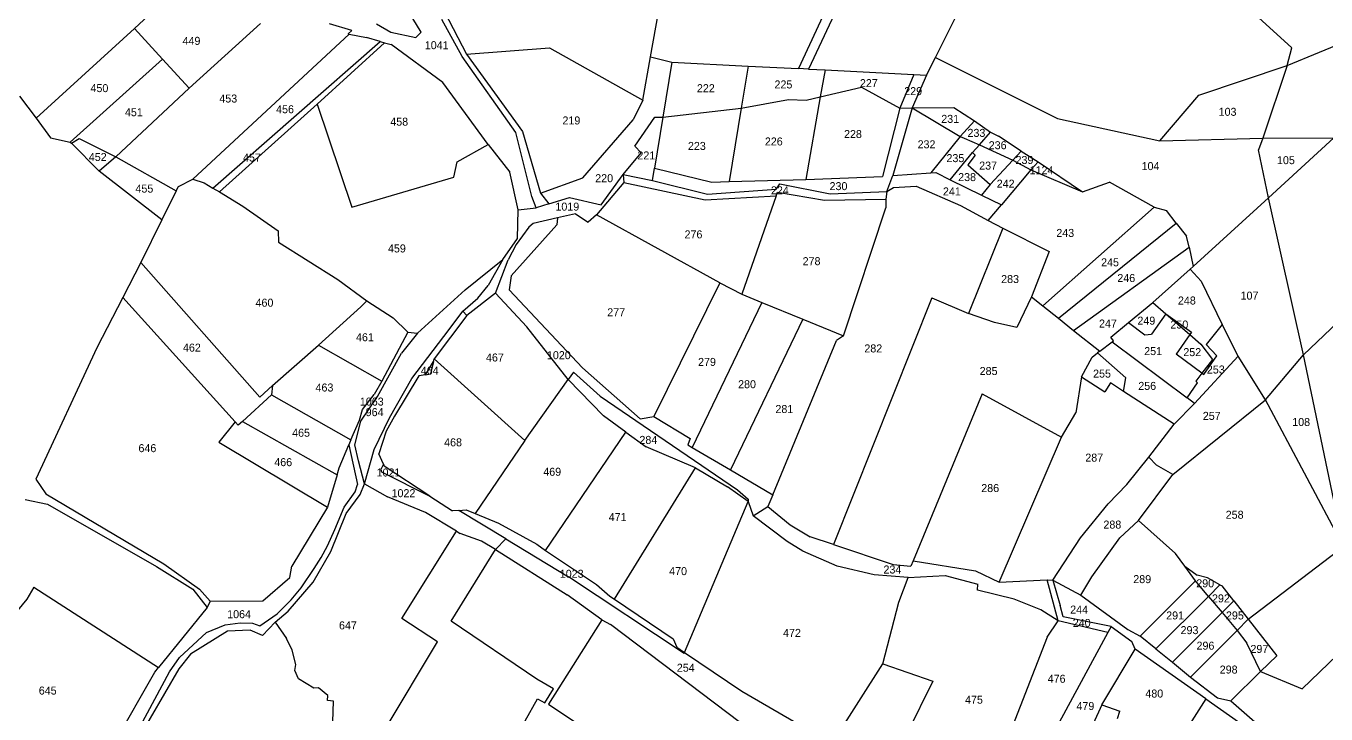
# Model space of a CAD drawing. Header units: metres. Extents: x 219366 to 221903, y 2706406 to 2707870.
# Drawn here: x 220711.2 to 221117.3, y 2706940.5 to 2707155.6 of the extents above; entities that cross this region are included whole.
import ezdxf
from ezdxf.enums import TextEntityAlignment as Align

# ---------------------------------------------------------------- set-up
doc = ezdxf.new("R2010")
doc.units = ezdxf.units.M

msp = doc.modelspace()

# ---------------------------------------------------------------- linework, layer by layer
at = {"layer": 'LIN'}
for p, q in [((220974.77, 2707190.35), (220952.51, 2707142.27)), ((220977.07, 2707187.73), (220955.6, 2707142.12)), ((220906.2, 2707145.92), (220911.05, 2707172.87)), ((220995.25, 2707145.74), (221009.8, 2707175.05)), ((221106.64, 2707148.83), (221081.3, 2707171.77)), ((220745.04, 2707154.79), (220756.49, 2707165.54)), ((220834.58, 2707153.65), (220829.74, 2707161.68)), ((220841.89, 2707160), (220848.75, 2707146.78)), ((220762.15, 2707136.16), (220784.38, 2707156.41)), ((220812.91, 2707154.22), (220805.95, 2707156.25)), ((220820.67, 2707156.32), (220825.09, 2707153.73)), ((220847.46, 2707146.1), (220841.02, 2707157.6)), ((220714.35, 2707126.76), (220745.04, 2707154.79)), ((220745.04, 2707154.79), (220753.82, 2707145.22)), ((220763.27, 2707107.75), (220812.08, 2707153.09)), ((220811.79, 2707153.17), (220812.91, 2707154.22)), ((220812.08, 2707153.09), (220811.79, 2707153.17)), ((220812.08, 2707153.09), (220817.53, 2707151.99)), ((220821.82, 2707150.81), (220817.53, 2707151.99)), ((220825.09, 2707153.73), (220832.95, 2707152.06)), ((220832.95, 2707152.06), (220834.58, 2707153.65)), ((220769.48, 2707104.93), (220821.82, 2707150.81)), ((220802.09, 2707131.19), (220823.2, 2707150.39)), ((220821.82, 2707150.81), (220823.2, 2707150.39)), ((220823.2, 2707150.39), (220825.24, 2707149.86)), ((220841.37, 2707137.97), (220825.24, 2707149.86)), ((220848.75, 2707146.78), (220874.67, 2707148.76)), ((220874.67, 2707148.76), (220903.88, 2707132.37)), ((221105.11, 2707143.24), (221125.3, 2707151.6)), ((221105.11, 2707143.24), (221106.64, 2707148.83)), ((220724.91, 2707119.26), (220753.82, 2707145.22)), ((220753.82, 2707145.22), (220762.15, 2707136.16)), ((220864.16, 2707122.31), (220847.46, 2707146.1)), ((220848.75, 2707146.78), (220866.28, 2707122.6)), ((220903.88, 2707132.37), (220906.2, 2707145.92)), ((220906.2, 2707145.92), (220912.92, 2707144.27)), ((220912.92, 2707144.27), (220910.14, 2707127.13)), ((220912.92, 2707144.27), (220936.73, 2707143.07)), ((220992.5, 2707140.24), (220995.25, 2707145.74)), ((220995.25, 2707145.74), (221033.39, 2707126.72)), ((220936.73, 2707143.07), (220934.56, 2707129.94)), ((220936.73, 2707143.07), (220952.51, 2707142.27)), ((220955.6, 2707142.12), (220952.51, 2707142.27)), ((220955.6, 2707142.12), (220960.77, 2707141.85)), ((220960.77, 2707141.85), (220959.2, 2707133.49)), ((220960.77, 2707141.85), (220988.55, 2707140.44)), ((220988.55, 2707140.44), (220984.17, 2707129.96)), ((220992.5, 2707140.24), (220987.97, 2707130.04)), ((220988.55, 2707140.44), (220992.5, 2707140.24)), ((221077.58, 2707133.99), (221105.11, 2707143.24)), ((221105.11, 2707143.24), (221097.55, 2707120.57)), ((220739.27, 2707114.69), (220762.15, 2707136.16)), ((220855.5, 2707118.52), (220841.37, 2707137.97)), ((220959.2, 2707133.49), (220972.12, 2707136.51)), ((220972.12, 2707136.51), (220984.17, 2707129.96)), ((220709.13, 2707133.63), (220714.35, 2707126.76)), ((220903.88, 2707132.37), (220900.79, 2707126.22)), ((220934.56, 2707129.94), (220949.34, 2707132.62)), ((220949.34, 2707132.62), (220954.9, 2707132.41)), ((220959.2, 2707133.49), (220954.8, 2707107.61)), ((220954.9, 2707132.41), (220959.2, 2707133.49)), ((221065.4, 2707119.71), (221077.58, 2707133.99)), ((220771.58, 2707103.72), (220802.09, 2707131.19)), ((220802.09, 2707131.19), (220812.94, 2707098.99)), ((220910.14, 2707127.13), (220934.56, 2707129.94)), ((220934.56, 2707129.94), (220930.77, 2707106.99)), ((220984.17, 2707129.96), (220978.76, 2707108.54)), ((220987.97, 2707130.04), (220981.93, 2707108.87)), ((220984.17, 2707129.96), (220987.97, 2707130.04)), ((220987.97, 2707130.04), (221001.04, 2707130.11)), ((220987.97, 2707130.04), (221003.01, 2707121.08)), ((221001.04, 2707130.11), (221007.43, 2707125.96)), ((220714.35, 2707126.76), (220718.83, 2707120.59)), ((220885.07, 2707108.15), (220900.79, 2707126.22)), ((220901.31, 2707118.08), (220907.64, 2707127.12)), ((220910.14, 2707127.13), (220907.54, 2707111.13)), ((220907.64, 2707127.12), (220910.14, 2707127.13)), ((221003.01, 2707121.08), (221007.43, 2707125.96)), ((221007.43, 2707125.96), (221012.44, 2707122.39)), ((221033.39, 2707126.72), (221065.4, 2707119.71)), ((220718.83, 2707120.59), (220724.91, 2707119.26)), ((220724.91, 2707119.26), (220725.33, 2707118.98)), ((220725.33, 2707118.98), (220727.79, 2707120.46)), ((220727.79, 2707120.46), (220739.27, 2707114.69)), ((220869.15, 2707102.27), (220864.16, 2707122.31)), ((220866.28, 2707122.6), (220871.92, 2707103.39)), ((221003.01, 2707121.08), (220993.8, 2707109.66)), ((221003.01, 2707121.08), (221004.2, 2707120.49)), ((221004.2, 2707120.49), (221009.06, 2707118.49)), ((221009.06, 2707118.49), (221012.44, 2707122.39)), ((221012.44, 2707122.39), (221014.95, 2707121.17)), ((221022.08, 2707116.49), (221014.95, 2707121.17)), ((221065.4, 2707119.71), (221097.55, 2707120.57)), ((221097.55, 2707120.57), (221096.14, 2707116.88)), ((221097.55, 2707120.57), (221119.68, 2707120.66)), ((221099.29, 2707101.91), (221119.68, 2707120.66)), ((220725.33, 2707118.98), (220733.97, 2707110.23)), ((220845.86, 2707113.17), (220855.5, 2707118.52)), ((220855.5, 2707118.52), (220862.33, 2707109.9)), ((220897.66, 2707109.19), (220903.32, 2707115.96)), ((220903.32, 2707115.96), (220901.31, 2707118.08)), ((220999.89, 2707107.53), (221006.88, 2707116.02)), ((221007.65, 2707115.23), (221005.42, 2707112.2)), ((221009.06, 2707118.49), (221006.88, 2707116.02)), ((221006.88, 2707116.02), (221007.65, 2707115.23)), ((221009.06, 2707118.49), (221019.45, 2707113.64)), ((221019.45, 2707113.64), (221022.08, 2707116.49)), ((221022.08, 2707116.49), (221027.32, 2707113.18)), ((221099.29, 2707101.91), (221096.14, 2707116.88)), ((220739.27, 2707114.69), (220733.97, 2707110.23)), ((220739.27, 2707114.69), (220758.12, 2707104.09)), ((220844.81, 2707108.33), (220845.86, 2707113.17)), ((220906.92, 2707107.28), (220907.54, 2707111.13)), ((220907.54, 2707111.13), (220925.43, 2707106.82)), ((221005.42, 2707112.2), (221012.39, 2707106.03)), ((221019.45, 2707113.64), (221012.39, 2707106.03)), ((221019.45, 2707113.64), (221025.1, 2707110.67)), ((221025.1, 2707110.67), (221027.32, 2707113.18)), ((221027.32, 2707113.18), (221041.15, 2707103.79)), ((220753.62, 2707094.96), (220733.97, 2707110.23)), ((220758.8, 2707105.4), (220763.27, 2707107.75)), ((220763.27, 2707107.75), (220766.84, 2707106.53)), ((220812.94, 2707098.99), (220844.81, 2707108.33)), ((220864.87, 2707098.16), (220862.33, 2707109.9)), ((220871.92, 2707103.39), (220885.07, 2707108.15)), ((220890.84, 2707099.65), (220897.66, 2707109.19)), ((220897.66, 2707109.19), (220906.92, 2707107.28)), ((220897.66, 2707109.19), (220897.88, 2707106.69)), ((220906.92, 2707107.28), (220924, 2707103.02)), ((220930.77, 2707106.99), (220954.8, 2707107.61)), ((220954.8, 2707107.61), (220978.76, 2707108.54)), ((220980.09, 2707103.87), (220981.93, 2707108.87)), ((220981.93, 2707108.87), (220993.8, 2707109.66)), ((220993.8, 2707109.66), (220995.36, 2707109.76)), ((220995.36, 2707109.76), (220999.89, 2707107.53)), ((220999.89, 2707107.53), (221009.62, 2707102.74)), ((221025.1, 2707110.67), (221015.87, 2707099.66)), ((221025.1, 2707110.67), (221041.15, 2707103.79)), ((220758.12, 2707104.09), (220753.62, 2707094.96)), ((220758.12, 2707104.09), (220758.8, 2707105.4)), ((220766.84, 2707106.53), (220769.48, 2707104.93)), ((220769.48, 2707104.93), (220771.58, 2707103.72)), ((220771.58, 2707103.72), (220778.88, 2707099.28)), ((220871.92, 2707103.39), (220874.53, 2707100.02)), ((220897.88, 2707106.69), (220889.38, 2707096.61)), ((220897.88, 2707106.69), (220923.33, 2707101.23)), ((220924, 2707103.02), (220945.52, 2707104.61)), ((220925.43, 2707106.82), (220930.77, 2707106.99)), ((220945.52, 2707104.61), (220946.69, 2707106.26)), ((220945.54, 2707102.46), (220945.93, 2707103.65)), ((220945.93, 2707103.65), (220960.64, 2707101.11)), ((220946.69, 2707106.26), (220962.4, 2707103.12)), ((220962.4, 2707103.12), (220980.09, 2707103.87)), ((220980.09, 2707103.87), (220979.76, 2707101.44)), ((220980.09, 2707103.87), (220982.12, 2707105.07)), ((220982.12, 2707105.07), (220989.26, 2707105.53)), ((220989.26, 2707105.53), (221003.11, 2707099.49)), ((221012.39, 2707106.03), (221009.62, 2707102.74)), ((221041.15, 2707103.79), (221049.64, 2707106.81)), ((221063.55, 2707098.93), (221049.64, 2707106.81)), ((220778.88, 2707099.28), (220789.9, 2707091.57)), ((220870.57, 2707098.78), (220869.15, 2707102.27)), ((220874.53, 2707100.02), (220870.57, 2707098.78)), ((220874.53, 2707100.02), (220880.89, 2707102)), ((220880.89, 2707102), (220890.84, 2707099.65)), ((220923.33, 2707101.23), (220945.54, 2707102.46)), ((220945.54, 2707102.46), (220934.79, 2707071.74)), ((220960.64, 2707101.11), (220979.76, 2707101.44)), ((220979.76, 2707101.44), (220979.75, 2707098.77)), ((221003.11, 2707099.49), (221011.73, 2707094.83)), ((221009.62, 2707102.74), (221015.87, 2707099.66)), ((221011.73, 2707094.83), (221015.87, 2707099.66)), ((221028.77, 2707068.14), (221063.55, 2707098.93)), ((221063.55, 2707098.93), (221067.43, 2707097.88)), ((221075.77, 2707080.44), (221099.29, 2707101.91)), ((221110.25, 2707052.8), (221099.29, 2707101.91)), ((220753.62, 2707094.96), (220746.99, 2707081.67)), ((220864.74, 2707089.22), (220864.87, 2707098.16)), ((220864.87, 2707098.16), (220870.57, 2707098.78)), ((220877.15, 2707095.63), (220869.56, 2707093.86)), ((220877.15, 2707095.63), (220877, 2707093.4)), ((220882.77, 2707096.92), (220877.15, 2707095.63)), ((220882.77, 2707096.92), (220886.8, 2707094.24)), ((220889.38, 2707096.61), (220886.8, 2707094.24)), ((220927.86, 2707075.3), (220889.38, 2707096.61)), ((220966.55, 2707058.73), (220979.75, 2707098.77)), ((221070.5, 2707093.97), (221067.43, 2707097.88)), ((220789.9, 2707091.57), (220790.07, 2707088.02)), ((220877, 2707093.4), (220862.68, 2707077.53)), ((220868.22, 2707092.76), (220864.26, 2707087.33)), ((220869.56, 2707093.86), (220868.22, 2707092.76)), ((221016.3, 2707092.36), (221005.56, 2707065.69)), ((221011.73, 2707094.83), (221016.3, 2707092.36)), ((221016.3, 2707092.36), (221030.77, 2707085.12)), ((221033.65, 2707064.25), (221070.5, 2707093.97)), ((221070.5, 2707093.97), (221073.71, 2707089.86)), ((220790.07, 2707088.02), (220808.53, 2707076.38)), ((220860.09, 2707082.64), (220864.74, 2707089.22)), ((220864.26, 2707087.33), (220861.81, 2707082.53)), ((221074.47, 2707086.41), (221073.71, 2707089.86)), ((221030.77, 2707085.12), (221025.26, 2707070.98)), ((221038.41, 2707060.45), (221074.47, 2707086.41)), ((221074.47, 2707086.41), (221075.77, 2707080.44)), ((220746.99, 2707081.67), (220741.45, 2707070.75)), ((220746.99, 2707081.67), (220784.17, 2707039.56)), ((220848.39, 2707073.15), (220860.09, 2707082.64)), ((220860.09, 2707082.64), (220855.52, 2707074.47)), ((220857.78, 2707072.08), (220861.81, 2707082.53)), ((221063.15, 2707069.21), (221074.8, 2707079.63)), ((221074.8, 2707079.63), (221075.77, 2707080.44)), ((221074.8, 2707079.63), (221078.27, 2707075.82)), ((220808.53, 2707076.38), (220817.64, 2707069.66)), ((220862.68, 2707077.53), (220862.14, 2707073.08)), ((220927.86, 2707075.3), (220907.26, 2707033.56)), ((220927.86, 2707075.3), (220934.79, 2707071.74)), ((221078.27, 2707075.82), (221084.79, 2707062.29)), ((220741.45, 2707070.75), (220733.29, 2707054.99)), ((220776.55, 2707031.87), (220741.45, 2707070.75)), ((220833.51, 2707059.52), (220848.39, 2707073.15)), ((220847.6, 2707066.46), (220852.31, 2707070.52)), ((220857.78, 2707072.08), (220848.9, 2707065.11)), ((220852.31, 2707070.52), (220855.52, 2707074.47)), ((220857.78, 2707072.08), (220867.61, 2707061.57)), ((220862.14, 2707073.08), (220884.97, 2707048.69)), ((220934.79, 2707071.74), (220941.06, 2707069.19)), ((220994.1, 2707070.65), (220963.41, 2706993.5)), ((220994.1, 2707070.65), (221005.56, 2707065.69)), ((221025.26, 2707070.98), (221020.67, 2707061.36)), ((221025.26, 2707070.98), (221028.77, 2707068.14)), ((220802.52, 2707055.85), (220815.76, 2707067.79)), ((220817.64, 2707069.66), (220815.76, 2707067.79)), ((220817.64, 2707069.66), (220825.84, 2707064.34)), ((220843.33, 2707060.75), (220847.6, 2707066.46)), ((220847.6, 2707066.46), (220848.9, 2707065.11)), ((220941.06, 2707069.19), (220919.24, 2707023.84)), ((220941.06, 2707069.19), (220953.84, 2707063.95)), ((221028.77, 2707068.14), (221033.65, 2707064.25)), ((221055.56, 2707062.9), (221063.15, 2707069.21)), ((221063.15, 2707069.21), (221067.27, 2707065.64)), ((220825.84, 2707064.34), (220830.42, 2707059.93)), ((220848.9, 2707065.11), (220838.69, 2707051.54)), ((220953.84, 2707063.95), (220931.23, 2707016.79)), ((220953.84, 2707063.95), (220966.55, 2707058.73)), ((221013.74, 2707062.92), (221005.56, 2707065.69)), ((221020.67, 2707061.36), (221013.74, 2707062.92)), ((221033.65, 2707064.25), (221038.41, 2707060.45)), ((221050.03, 2707058.3), (221055.56, 2707062.9)), ((221055.56, 2707062.9), (221060.71, 2707059.1)), ((221067.27, 2707065.64), (221062.77, 2707059.29)), ((221067.27, 2707065.64), (221075.24, 2707059.86)), ((221067.27, 2707065.64), (221074.73, 2707059.13)), ((221110.25, 2707052.8), (221123.01, 2707065.04)), ((220830.42, 2707059.93), (220822.27, 2707044.56)), ((220833.51, 2707059.52), (220828.45, 2707053.31)), ((220830.42, 2707059.93), (220833.51, 2707059.52)), ((220831.64, 2707045.39), (220843.33, 2707060.75)), ((220880.54, 2707045.07), (220867.61, 2707061.57)), ((220966.55, 2707058.73), (220964.4, 2707057.27)), ((221038.41, 2707060.45), (221046.59, 2707053.92)), ((221060.71, 2707059.1), (221062.77, 2707059.29)), ((221074.73, 2707059.13), (221070.45, 2707053.01)), ((221075.24, 2707059.86), (221074.73, 2707059.13)), ((221074.73, 2707059.13), (221078.15, 2707056.17)), ((221084.79, 2707062.29), (221079.81, 2707056.06)), ((221089.85, 2707052.38), (221084.79, 2707062.29)), ((220733.29, 2707054.99), (220714.28, 2707013.9)), ((220788.19, 2707043.17), (220802.52, 2707055.85)), ((220802.52, 2707055.85), (220822.27, 2707044.56)), ((220944.44, 2707009.04), (220964.4, 2707057.27)), ((221046.59, 2707053.92), (221050.49, 2707056.88)), ((221050.89, 2707057.19), (221050.03, 2707058.3)), ((221050.49, 2707056.88), (221050.89, 2707057.19)), ((221050.49, 2707056.88), (221073.92, 2707039.39)), ((221078.15, 2707056.17), (221081.79, 2707051.36)), ((221083.11, 2707052.5), (221079.81, 2707056.06)), ((220820.99, 2707039.82), (220828.45, 2707053.31)), ((220837.17, 2707048.67), (220838.47, 2707050.67)), ((220838.47, 2707050.67), (220837.51, 2707046.87)), ((220838.47, 2707050.67), (220838.69, 2707051.54)), ((220838.69, 2707051.54), (220866.99, 2707026.04)), ((221040.86, 2707045.96), (221044.19, 2707052.06)), ((221044.19, 2707052.06), (221045.88, 2707053.37)), ((221046.59, 2707053.92), (221045.88, 2707053.37)), ((221045.88, 2707053.37), (221054.73, 2707045.56)), ((221078.52, 2707047.08), (221070.45, 2707053.01)), ((221089.85, 2707052.38), (221076.23, 2707037.63)), ((221081.79, 2707051.36), (221078.52, 2707047.08)), ((221079.15, 2707046.66), (221083.11, 2707052.5)), ((221098.36, 2707038.72), (221089.85, 2707052.38)), ((221098.36, 2707038.72), (221110.25, 2707052.8)), ((221122.76, 2706992.87), (221110.25, 2707052.8)), ((220833.88, 2707046.23), (220826.26, 2707033.59)), ((220835.92, 2707046.53), (220833.88, 2707046.23)), ((220835.92, 2707046.53), (220837.17, 2707048.67)), ((220835.92, 2707046.53), (220837.51, 2707046.87)), ((220882.15, 2707047.33), (220880.54, 2707045.07)), ((220882.15, 2707047.33), (220890.53, 2707039.87)), ((220884.97, 2707048.69), (220903.04, 2707032.81)), ((221078.52, 2707047.08), (221076.56, 2707044.53)), ((221078.52, 2707047.08), (221079.15, 2707046.66)), ((220784.17, 2707039.56), (220788.19, 2707043.17)), ((220788.19, 2707043.17), (220787.86, 2707040.24)), ((220822.27, 2707044.56), (220819.92, 2707040.39)), ((220824.72, 2707033.14), (220831.64, 2707045.39)), ((220866.99, 2707026.04), (220880.54, 2707045.07)), ((220880.54, 2707045.07), (220891.61, 2707033.72)), ((221040.86, 2707045.96), (221039.15, 2707034.69)), ((221040.86, 2707045.96), (221048.21, 2707041.27)), ((221049.99, 2707044.03), (221048.21, 2707041.27)), ((221053.97, 2707041.37), (221049.99, 2707044.03)), ((221053.97, 2707041.37), (221054.73, 2707045.56)), ((221073.92, 2707039.39), (221077.13, 2707043.99)), ((221077.13, 2707043.99), (221076.56, 2707044.53)), ((220787.86, 2707040.24), (220778.82, 2707032)), ((220787.86, 2707040.24), (220812.67, 2707026.27)), ((220815.79, 2707032.08), (220820.99, 2707039.82)), ((220816.26, 2707035.74), (220819.92, 2707040.39)), ((220890.53, 2707039.87), (220933.47, 2707010.63)), ((221009.85, 2707040.58), (220988.31, 2706988.41)), ((221009.85, 2707040.58), (221034.6, 2707027.01)), ((221069.83, 2707031.12), (221053.97, 2707041.37)), ((221069.44, 2707015.34), (221098.36, 2707038.72)), ((221076.23, 2707037.63), (221073.92, 2707039.39)), ((221122.76, 2706992.87), (221098.36, 2707038.72)), ((220815.35, 2707032.39), (220816.26, 2707035.74)), ((221034.6, 2707027.01), (221039.15, 2707034.69)), ((221069.83, 2707031.12), (221076.23, 2707037.63)), ((220776.55, 2707031.87), (220771.42, 2707025.52)), ((220777.48, 2707030.84), (220776.55, 2707031.87)), ((220778.82, 2707032), (220777.48, 2707030.84)), ((220778.82, 2707032), (220808.38, 2707015.25)), ((220812.67, 2707026.27), (220815.35, 2707032.39)), ((220813.88, 2707024.63), (220815.79, 2707032.08)), ((220819.94, 2707023.19), (220824.72, 2707033.14)), ((220826.26, 2707033.59), (220823.68, 2707028.95)), ((220898.52, 2707028.57), (220891.61, 2707033.72)), ((220903.04, 2707032.81), (220907.26, 2707033.56)), ((220907.26, 2707033.56), (220918.66, 2707026.61)), ((221061.91, 2707020.75), (221069.83, 2707031.12)), ((220812.67, 2707026.27), (220812.04, 2707024.65)), ((220823.68, 2707028.95), (220821.43, 2707021.83)), ((220866.99, 2707026.04), (220851.45, 2707003.15)), ((220873.49, 2706991.62), (220898.52, 2707028.57)), ((220898.52, 2707028.57), (220904.93, 2707024.07)), ((220918.66, 2707026.61), (220917.88, 2707024.64)), ((221015.16, 2706981.71), (221034.6, 2707027.01)), ((220771.42, 2707025.52), (220805.35, 2707005.22)), ((220808.95, 2707017.46), (220812.04, 2707024.65)), ((220812.04, 2707024.65), (220814.76, 2707012.24)), ((220815, 2707019.68), (220813.88, 2707024.63)), ((220816.93, 2707012.5), (220819.94, 2707023.19)), ((220822.8, 2707018.61), (220821.43, 2707021.83)), ((220920.29, 2707017.47), (220904.93, 2707024.07)), ((220917.88, 2707024.64), (220919.24, 2707023.84)), ((220919.24, 2707023.84), (220931.23, 2707016.79)), ((220816.93, 2707012.5), (220815, 2707019.68)), ((220822.8, 2707018.61), (220822.05, 2707016.96)), ((220822.8, 2707018.61), (220823.02, 2707017.95)), ((220837.27, 2707008.59), (220823.02, 2707017.95)), ((221055, 2707012.29), (221061.91, 2707020.75)), ((221061.91, 2707020.75), (221064.34, 2707018.29)), ((221069.44, 2707015.34), (221064.34, 2707018.29)), ((220714.28, 2707013.9), (220717.31, 2707009.35)), ((220808.38, 2707015.25), (220805.35, 2707005.22)), ((220808.38, 2707015.25), (220808.95, 2707017.46)), ((220822.05, 2707016.96), (220822.25, 2707016.26)), ((220822.25, 2707016.26), (220837.27, 2707008.59)), ((220894.95, 2706976.42), (220920.29, 2707017.47)), ((220920.29, 2707017.47), (220930.26, 2707011.5)), ((220931.23, 2707016.79), (220944.44, 2707009.04)), ((221058.72, 2707001.04), (221069.44, 2707015.34)), ((220810.55, 2707005.19), (220814.02, 2707009.98)), ((220814.02, 2707009.98), (220814.76, 2707012.24)), ((220815.52, 2707009.15), (220816.93, 2707012.5)), ((220816.93, 2707012.5), (220824.09, 2707008.44)), ((220936.76, 2707006.98), (220930.26, 2707011.5)), ((220933.47, 2707010.63), (220936.8, 2707007.66)), ((221049.21, 2707006.26), (221055, 2707012.29)), ((220710.93, 2707007.56), (220717.85, 2707006.09)), ((220717.31, 2707009.35), (220754.22, 2706987.45)), ((220717.85, 2707006.09), (220751.91, 2706986.62)), ((220811.19, 2707003.19), (220815.52, 2707009.15)), ((220835.99, 2707003.52), (220824.09, 2707008.44)), ((220837.27, 2707008.59), (220844.36, 2707004.03)), ((220916.91, 2706959.71), (220936.76, 2707006.98)), ((220936.8, 2707007.66), (220936.76, 2707006.98)), ((220936.76, 2707006.98), (220938.29, 2707002.41)), ((220944.44, 2707009.04), (220942.88, 2707005.38)), ((221040.54, 2706995.58), (221049.21, 2707006.26)), ((220805.35, 2707005.22), (220794.23, 2706986.68)), ((220806.41, 2706991.31), (220811.19, 2707003.19)), ((220807.63, 2706998.19), (220810.55, 2707005.19)), ((220845.64, 2706997.66), (220835.99, 2707003.52)), ((220846.36, 2707004.16), (220844.36, 2707004.03)), ((220846.36, 2707004.16), (220848.71, 2707004.3)), ((220861.01, 2706995.28), (220846.36, 2707004.16)), ((220848.71, 2707004.3), (220851.45, 2707003.15)), ((220851.45, 2707003.15), (220858.8, 2707000.14)), ((220938.29, 2707002.41), (220942.88, 2707005.38)), ((220948.98, 2706994.39), (220938.29, 2707002.41)), ((220942.88, 2707005.38), (220949.88, 2706999.67)), ((220805.32, 2706993.08), (220807.63, 2706998.19)), ((220828.57, 2706970.38), (220845.64, 2706997.66)), ((220845.64, 2706997.66), (220846.76, 2706996.95)), ((220858.8, 2707000.14), (220870.78, 2706993.58)), ((220949.88, 2706999.67), (220956.16, 2706995.92)), ((221052.84, 2706995.55), (221058.72, 2707001.04)), ((221058.72, 2707001.04), (221070.28, 2706990.73)), ((220853.45, 2706994.57), (220846.76, 2706996.95)), ((220857.84, 2706991.9), (220853.45, 2706994.57)), ((220861.01, 2706995.28), (220857.84, 2706991.9)), ((220861.01, 2706995.28), (220880.67, 2706983.36)), ((220870.78, 2706993.58), (220873.49, 2706991.62)), ((220953.83, 2706991.45), (220948.98, 2706994.39)), ((220963.41, 2706993.5), (220956.16, 2706995.92)), ((220963.41, 2706993.5), (220982.1, 2706987.23)), ((221031.9, 2706982.35), (221040.54, 2706995.58)), ((221044.12, 2706983.42), (221052.84, 2706995.55)), ((220800.89, 2706981.77), (220806.41, 2706991.31)), ((220801.16, 2706985.97), (220803.36, 2706989.46)), ((220803.36, 2706989.46), (220805.32, 2706993.08)), ((220844.02, 2706969.53), (220857.84, 2706991.9)), ((220857.84, 2706991.9), (220880.22, 2706977.8)), ((220873.49, 2706991.62), (220889.4, 2706980.94)), ((220964.52, 2706986.69), (220953.83, 2706991.45)), ((221073.17, 2706986.73), (221070.28, 2706990.73)), ((221092.93, 2706970.11), (221122.76, 2706992.87)), ((220751.91, 2706986.62), (220763.29, 2706979.53)), ((220754.22, 2706987.45), (220765.41, 2706979.53)), ((220793.62, 2706983.15), (220794.23, 2706986.68)), ((220797.14, 2706979.98), (220801.16, 2706985.97)), ((220976.13, 2706984.06), (220964.52, 2706986.69)), ((220982.1, 2706987.23), (220987.62, 2706986.75)), ((220988.31, 2706988.41), (220987.62, 2706986.75)), ((220988.31, 2706988.41), (221007.72, 2706985.25)), ((221007.72, 2706985.25), (221015.16, 2706981.71)), ((221076.47, 2706982.1), (221073.17, 2706986.73)), ((221073.17, 2706986.73), (221077.01, 2706983.9)), ((220785.11, 2706975.87), (220793.62, 2706983.15)), ((220793.09, 2706972.67), (220800.89, 2706981.77)), ((220916.77, 2706959.44), (220880.67, 2706983.36)), ((220986.72, 2706983.23), (220976.13, 2706984.06)), ((220983.77, 2706975.48), (220986.72, 2706983.23)), ((220986.72, 2706983.23), (220998.26, 2706983.84)), ((220998.26, 2706983.84), (221008.46, 2706981.06)), ((221015.16, 2706981.71), (221030.17, 2706982.44)), ((221033.57, 2706969.65), (221030.17, 2706982.44)), ((221030.17, 2706982.44), (221031.9, 2706982.35)), ((221031.9, 2706982.35), (221040.7, 2706977.69)), ((221031.9, 2706982.35), (221034.26, 2706974.38)), ((221040.7, 2706977.69), (221044.12, 2706983.42)), ((221059.23, 2706964.87), (221076.47, 2706982.1)), ((221080.52, 2706977.28), (221076.47, 2706982.1)), ((221080.2, 2706983.1), (221077.01, 2706983.9)), ((221084.12, 2706980.88), (221080.2, 2706983.1)), ((220713.6, 2706980.14), (220711.46, 2706976.41)), ((220713.6, 2706980.14), (220752.59, 2706955.04)), ((220763.29, 2706979.53), (220767.78, 2706973.85)), ((220765.41, 2706979.53), (220768.74, 2706975.74)), ((220793.97, 2706976.15), (220797.14, 2706979.98)), ((220891.04, 2706969.94), (220880.22, 2706977.8)), ((220889.4, 2706980.94), (220893.58, 2706977.35)), ((220893.58, 2706977.35), (220894.95, 2706976.42)), ((221008.37, 2706979.21), (221008.46, 2706981.06)), ((221019.84, 2706976.42), (221008.37, 2706979.21)), ((221040.7, 2706977.69), (221055.34, 2706966.95)), ((221064.11, 2706960.87), (221080.52, 2706977.28)), ((221084.12, 2706980.88), (221080.52, 2706977.28)), ((221080.52, 2706977.28), (221084.79, 2706972.21)), ((221084.12, 2706980.88), (221084.83, 2706980.61)), ((221088.43, 2706975.84), (221084.83, 2706980.61)), ((220711.46, 2706976.41), (220687.86, 2706947.94)), ((220767.78, 2706973.85), (220752.59, 2706955.04)), ((220768.74, 2706975.74), (220767.78, 2706973.85)), ((220768.74, 2706975.74), (220785.11, 2706975.87)), ((220789.61, 2706971.84), (220793.97, 2706976.15)), ((220894.95, 2706976.42), (220913.28, 2706964.05)), ((220978.87, 2706956.16), (220983.77, 2706975.48)), ((221028.18, 2706973.02), (221019.84, 2706976.42)), ((221035.19, 2706970.91), (221034.26, 2706974.38)), ((221088.43, 2706975.84), (221084.79, 2706972.21)), ((221088.43, 2706975.84), (221092.93, 2706970.11)), ((220773.35, 2706968.34), (220778.09, 2706968.99)), ((220778.09, 2706968.99), (220781.92, 2706968.9)), ((220784.17, 2706968.08), (220789.61, 2706971.84)), ((220788.98, 2706969.26), (220785.09, 2706965.08)), ((220788.98, 2706969.26), (220793.09, 2706972.67)), ((220788.98, 2706969.26), (220792.57, 2706964.11)), ((220839.71, 2706963.11), (220828.57, 2706970.38)), ((220870.75, 2706951.37), (220844.02, 2706969.53)), ((220891.04, 2706969.94), (220874.41, 2706943.62)), ((220891.04, 2706969.94), (220893.74, 2706968.44)), ((221033.57, 2706969.65), (221028.18, 2706973.02)), ((221030.19, 2706964.5), (221033.57, 2706969.65)), ((221049.1, 2706965.96), (221033.57, 2706969.65)), ((221050.15, 2706967.9), (221035.19, 2706970.91)), ((221069.26, 2706956.67), (221084.79, 2706972.21)), ((221084.79, 2706972.21), (221089.48, 2706966.58)), ((221089.48, 2706966.58), (221092.93, 2706970.11)), ((221092.93, 2706970.11), (221101.93, 2706958.72)), ((220759.14, 2706958.13), (220767.52, 2706966)), ((220774.12, 2706966.43), (220762.51, 2706959.17)), ((220767.52, 2706966), (220773.35, 2706968.34)), ((220781.16, 2706966.72), (220774.12, 2706966.43)), ((220785.09, 2706965.08), (220781.16, 2706966.72)), ((220781.92, 2706968.9), (220784.17, 2706968.08)), ((220934.38, 2706937.78), (220893.74, 2706968.44)), ((221049.1, 2706965.96), (221029.64, 2706929.93)), ((221050.15, 2706967.9), (221049.1, 2706965.96)), ((221050.15, 2706967.9), (221056.61, 2706963.2)), ((221055.34, 2706966.95), (221059.23, 2706964.87)), ((221074.96, 2706952), (221089.48, 2706966.58)), ((221089.48, 2706966.58), (221092.55, 2706962.65)), ((220794.35, 2706960.43), (220792.57, 2706964.11)), ((220823.34, 2706935.79), (220839.71, 2706963.11)), ((220913.28, 2706964.05), (220914.44, 2706961.35)), ((220914.44, 2706961.35), (220916.91, 2706959.71)), ((221030.19, 2706964.5), (221017.87, 2706932.92)), ((221057.7, 2706960.76), (221056.61, 2706963.2)), ((221064.11, 2706960.87), (221059.23, 2706964.87)), ((221064.11, 2706960.87), (221069.26, 2706956.67)), ((221096.83, 2706953.77), (221092.55, 2706962.65)), ((220755.95, 2706953.71), (220759.14, 2706958.13)), ((220762.51, 2706959.17), (220758.95, 2706954.66)), ((220795.44, 2706955.98), (220794.35, 2706960.43)), ((220916.77, 2706959.44), (220916.91, 2706959.71)), ((220916.91, 2706959.71), (220934.78, 2706947.68)), ((221047.27, 2706943.42), (221057.7, 2706960.76)), ((221079.71, 2706945.23), (221057.7, 2706960.76)), ((221096.83, 2706953.77), (221101.93, 2706958.72)), ((221109.8, 2706948.34), (221120.77, 2706958.89)), ((220758.95, 2706954.66), (220715.2, 2706879.38)), ((220727.46, 2706911.75), (220751.41, 2706953.58)), ((220746.84, 2706936.64), (220755.95, 2706953.71)), ((220751.41, 2706953.58), (220752.59, 2706955.04)), ((220795.12, 2706954.11), (220795.44, 2706955.98)), ((220796.24, 2706951.47), (220795.12, 2706954.11)), ((220962.95, 2706931.31), (220978.87, 2706956.16)), ((220978.87, 2706956.16), (220994.45, 2706950.73)), ((221069.26, 2706956.67), (221074.96, 2706952)), ((221087.55, 2706944.65), (221096.83, 2706953.77)), ((221096.83, 2706953.77), (221109.8, 2706948.34)), ((220801.1, 2706948.58), (220796.24, 2706951.47)), ((220802.49, 2706948.69), (220801.1, 2706948.58)), ((220805.44, 2706946.33), (220802.49, 2706948.69)), ((220875.97, 2706948.41), (220870.75, 2706951.37)), ((220994.45, 2706950.73), (220986.46, 2706934.52)), ((221074.96, 2706952), (221083.42, 2706945.52)), ((220805.34, 2706944.73), (220805.44, 2706946.33)), ((220807.17, 2706944.5), (220805.34, 2706944.73)), ((220850.28, 2706908.46), (220870.98, 2706945.25)), ((220870.98, 2706945.25), (220873.2, 2706944.02)), ((220873.2, 2706944.02), (220875.97, 2706948.41)), ((220934.78, 2706947.68), (220962.95, 2706931.31)), ((221079.71, 2706945.23), (221070.85, 2706931.41)), ((221079.71, 2706945.23), (221091.72, 2706936.8)), ((221083.42, 2706945.52), (221087.55, 2706944.65)), ((221087.55, 2706944.65), (221126.59, 2706910.49)), ((220806.96, 2706938.09), (220807.17, 2706944.5)), ((220874.41, 2706943.62), (220896.29, 2706928.95)), ((221047.27, 2706943.42), (221040.57, 2706928.71)), ((221047.27, 2706943.42), (221052.81, 2706941.37)), ((221052.16, 2706939.11), (221052.81, 2706941.37))]:
    msp.add_line(p, q, dxfattribs=at)

# ---------------------------------------------------------------- texts
at = {"layer": 'PAR'}
for s, p in [('449', (220762.85, 2707150.97)), ('1041', (220839.46, 2707149.61)), ('450', (220734.09, 2707136.19)), ('222', (220923.54, 2707136.18)), ('225', (220947.77, 2707137.34)), ('227', (220974.45, 2707137.76)), ('229', (220988.3, 2707135.24)), ('453', (220774.35, 2707132.93)), ('451', (220744.85, 2707128.63)), ('456', (220792.08, 2707129.58)), ('219', (220881.53, 2707126.08)), ('231', (220999.86, 2707126.57)), ('103', (221086.51, 2707128.78)), ('458', (220827.74, 2707125.7)), ('233', (221008.06, 2707122.19)), ('223', (220920.73, 2707118.11)), ('226', (220944.76, 2707119.51)), ('228', (220969.49, 2707121.83)), ('232', (220992.47, 2707118.62)), ('236', (221014.69, 2707118.33)), ('452', (220733.57, 2707114.65)), ('457', (220781.75, 2707114.47)), ('221', (220904.94, 2707115.16)), ('235', (221001.49, 2707114.3)), ('237', (221011.71, 2707111.96)), ('239', (221023.07, 2707113.72)), ('1124', (221028.41, 2707110.55)), ('104', (221062.44, 2707111.8)), ('105', (221104.74, 2707113.66)), ('220', (220891.77, 2707108.02)), ('238', (221005.14, 2707108.37)), ('242', (221017.18, 2707106.32)), ('455', (220748.14, 2707104.75)), ('224', (220946.66, 2707104.24)), ('230', (220964.97, 2707105.54)), ('241', (221000.38, 2707103.9)), ('1019', (220880.26, 2707099.13)), ('276', (220919.67, 2707090.46)), ('243', (221035.8, 2707090.91)), ('459', (220827.02, 2707086.06)), ('278', (220956.56, 2707082.08)), ('245', (221049.8, 2707081.73)), ('283', (221018.57, 2707076.49)), ('246', (221054.86, 2707076.81)), ('248', (221073.8, 2707069.78)), ('107', (221093.36, 2707071.31)), ('460', (220785.65, 2707069.1)), ('277', (220895.52, 2707066.12)), ('247', (221049.14, 2707062.6)), ('249', (221061.14, 2707063.47)), ('250', (221071.45, 2707062.28)), ('461', (220817.03, 2707058.3)), ('462', (220762.98, 2707055.05)), ('282', (220975.84, 2707054.8)), ('251', (221063.26, 2707053.97)), ('252', (221075.49, 2707053.64)), ('467', (220857.64, 2707051.96)), ('1020', (220877.61, 2707052.69)), ('279', (220923.89, 2707050.58)), ('464', (220837.27, 2707047.87)), ('285', (221011.86, 2707047.74)), ('255', (221047.3, 2707046.93)), ('253', (221082.83, 2707048.21)), ('463', (220804.39, 2707042.58)), ('280', (220936.4, 2707043.61)), ('256', (221061.41, 2707043.08)), ('1063', (220819.17, 2707038.18)), ('964', (220820.06, 2707034.88)), ('281', (220948.06, 2707035.85)), ('257', (221081.57, 2707033.71)), ('108', (221109.5, 2707031.79)), ('465', (220797.08, 2707028.44)), ('468', (220844.57, 2707025.44)), ('284', (220905.57, 2707026.2)), ('646', (220749.08, 2707023.62)), ('287', (221044.86, 2707020.66)), ('466', (220791.51, 2707019.24)), ('1021', (220824.4, 2707016.01)), ('469', (220875.54, 2707016.24)), ('1022', (220829.07, 2707009.54)), ('286', (221012.36, 2707011.14)), ('471', (220895.97, 2707002.08)), ('258', (221088.72, 2707002.8)), ('288', (221050.52, 2706999.73)), ('1023', (220881.63, 2706984.35)), ('470', (220914.86, 2706985.18)), ('234', (220981.81, 2706985.68)), ('289', (221059.85, 2706982.67)), ('290', (221079.52, 2706981.36)), ('292', (221084.44, 2706976.65)), ('244', (221040.14, 2706973.16)), ('1064', (220777.72, 2706971.71)), ('647', (220811.73, 2706968.21)), ('240', (221040.95, 2706968.97)), ('291', (221070.13, 2706971.32)), ('295', (221088.8, 2706971.32)), ('472', (220950.44, 2706965.88)), ('293', (221074.62, 2706966.73)), ('296', (221079.61, 2706961.86)), ('297', (221096.45, 2706960.84)), ('254', (220917.26, 2706954.97)), ('476', (221033.11, 2706951.52)), ('298', (221086.85, 2706954.4)), ('645', (220717.94, 2706947.83)), ('475', (221007.3, 2706944.96)), ('480', (221063.62, 2706946.9)), ('479', (221042.1, 2706943.01))]:
    msp.add_text(s, height=2.5, dxfattribs=at).set_placement(p, align=Align.MIDDLE)

doc.saveas('drawing.dxf')
